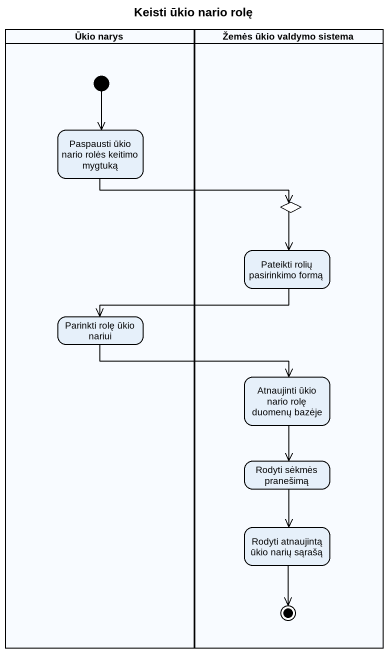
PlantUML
@startuml
title Keisti ūkio nario rolę
hide empty description
state "Ūkio narys" as Ūkio_narys <<partition>> {
  state "Paspausti ūkio nario rolės keitimo mygtuką" as Paspausti_ūkio_nario_rolės
  state "Parinkti rolę ūkio nariui" as Parinkti_rolę_ūkio_nariui
  [*] --> Paspausti_ūkio_nario_rolės
}
state "Žemės ūkio valdymo sistema" as Žemės_ūkio_valdymo_sistema <<partition>> {
  state choice1 <<choice>>
  state "Pateikti rolių pasirinkimo formą" as Pateikti_rolių_pasirinkimo
  state "Atnaujinti ūkio nario rolę duomenų bazėje" as Atnaujinti_ūkio_nario_rolę
  state "Rodyti sėkmės pranešimą" as Rodyti_sėkmės_pranešimą
  state "Rodyti atnaujintą ūkio narių sąrašą" as Rodyti_atnaujintą_ūkio
  Rodyti_atnaujintą_ūkio --> [*]
}
Paspausti_ūkio_nario_rolės -right-> choice1
choice1 --> Pateikti_rolių_pasirinkimo
Pateikti_rolių_pasirinkimo -left-> Parinkti_rolę_ūkio_nariui
Parinkti_rolę_ūkio_nariui -right-> Atnaujinti_ūkio_nario_rolę
Atnaujinti_ūkio_nario_rolę --> Rodyti_sėkmės_pranešimą
Rodyti_sėkmės_pranešimą --> Rodyti_atnaujintą_ūkio
@enduml
